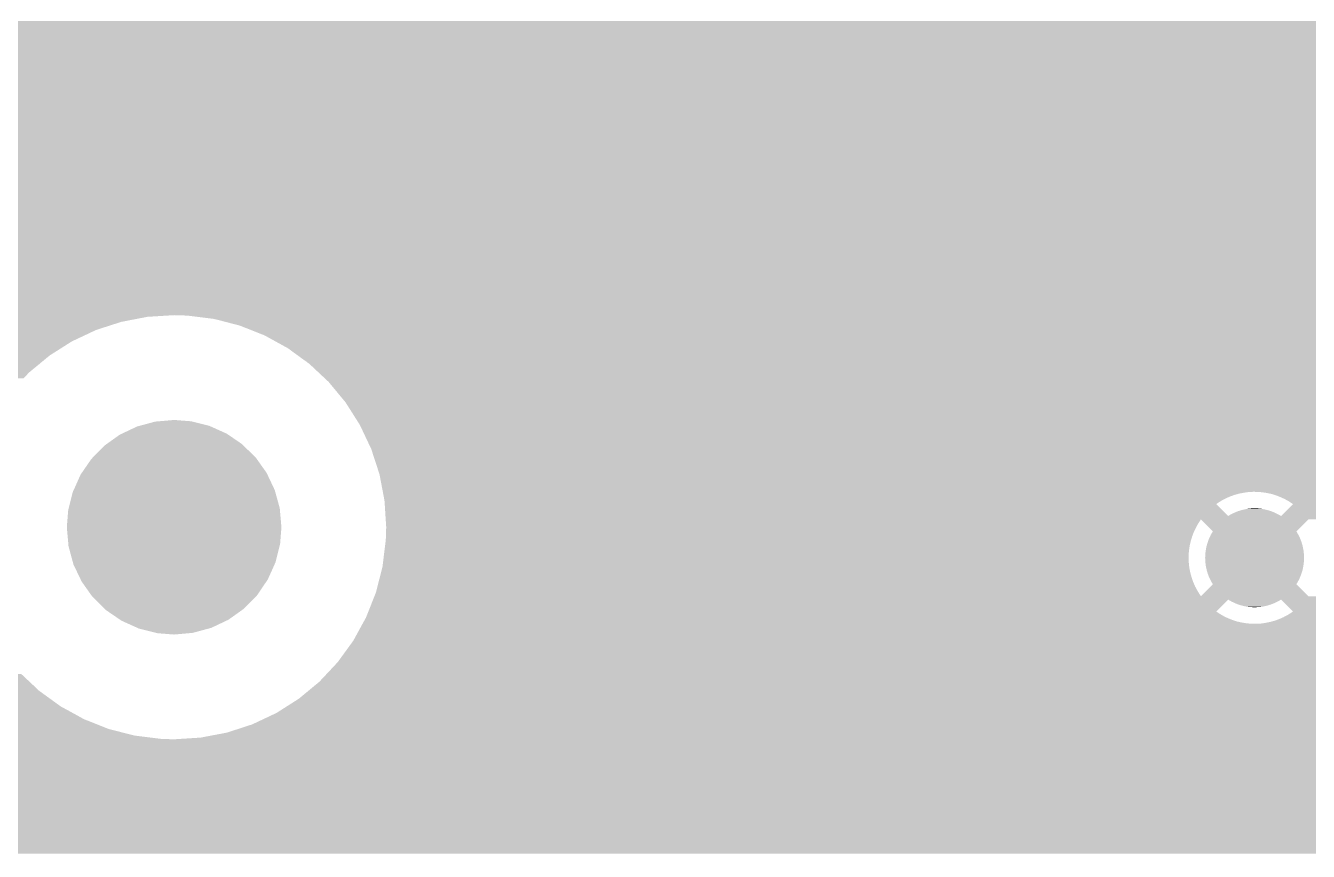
# Model space of a CAD drawing. Extents: x 295 to 953, y 10 to 290.
# Drawn here: x 730.05 to 745.59, y 110.26 to 120.27 of the extents above; entities that cross this region are included whole.
import ezdxf

# ---------------------------------------------------------------- set-up
doc = ezdxf.new("R2010")
doc.units = 0
doc.header["$LTSCALE"] = 5
doc.header["$MEASUREMENT"] = 0
doc.layers.add('FROMC1', color=7, linetype='CONTINUOUS')

msp = doc.modelspace()

# ---------------------------------------------------------------- linework, layer by layer
at = {"layer": 'FROMC1'}
for points in [[(692.203, 120.21), (692.047, 120.321), (755.738, 120.21), (755.738, 120.321)], [(692.332, 120.068), (692.203, 120.21), (755.738, 120.068), (755.738, 120.21)], [(692.429, 119.903), (692.332, 120.068), (755.738, 119.903), (755.738, 120.068)], [(692.489, 119.721), (692.429, 119.903), (755.738, 119.721), (755.738, 119.903)], [(692.509, 119.53), (692.489, 119.721), (755.738, 119.53), (755.738, 119.721)], [(692.469, 119.262), (692.506, 119.45), (755.738, 119.262), (755.738, 119.45)], [(692.506, 119.45), (692.509, 119.53), (755.738, 119.45), (755.738, 119.53)], [(692.393, 119.086), (692.469, 119.262), (755.738, 119.086), (755.738, 119.262)], [(692.282, 118.93), (692.393, 119.086), (755.738, 118.93), (755.738, 119.086)], [(691.975, 118.703), (692.141, 118.8), (755.738, 118.703), (755.738, 118.8)], [(692.141, 118.8), (692.282, 118.93), (755.738, 118.8), (755.738, 118.93)], [(691.603, 118.623), (691.793, 118.643), (755.738, 118.623), (755.738, 118.643)], [(691.793, 118.643), (691.975, 118.703), (755.738, 118.643), (755.738, 118.703)], [(609.806, 118.449), (609.972, 118.546), (755.738, 118.449), (755.738, 118.546)], [(609.972, 118.546), (610.056, 118.623), (755.738, 118.546), (755.738, 118.623)], [(609.732, 118.425), (609.806, 118.449), (755.738, 118.425), (755.738, 118.449)], [(722.122, 118.424), (722.065, 118.425), (755.738, 118.424), (755.738, 118.425)], [(722.179, 118.419), (722.122, 118.424), (755.738, 118.419), (755.738, 118.424)], [(722.235, 118.41), (722.179, 118.419), (755.738, 118.41), (755.738, 118.419)], [(722.291, 118.398), (722.235, 118.41), (755.738, 118.398), (755.738, 118.41)], [(722.345, 118.381), (722.291, 118.398), (755.738, 118.381), (755.738, 118.398)], [(722.398, 118.36), (722.345, 118.381), (755.738, 118.36), (755.738, 118.381)], [(722.45, 118.336), (722.398, 118.36), (755.738, 118.336), (755.738, 118.36)], [(722.5, 118.308), (722.45, 118.336), (755.738, 118.308), (755.738, 118.336)], [(722.403, 118.132), (722.547, 118.276), (755.738, 118.132), (755.738, 118.276)], [(722.547, 118.276), (722.5, 118.308), (755.738, 118.276), (755.738, 118.308)], [(587.869, 118.09), (587.833, 118.132), (755.738, 118.09), (755.738, 118.132)], [(722.756, 118.057), (722.734, 118.09), (755.738, 118.057), (755.738, 118.09)], [(722.785, 118.008), (722.756, 118.057), (755.738, 118.008), (755.738, 118.057)], [(722.811, 117.957), (722.785, 118.008), (755.738, 117.957), (755.738, 118.008)], [(722.832, 117.904), (722.811, 117.957), (755.738, 117.904), (755.738, 117.957)], [(722.85, 117.85), (722.832, 117.904), (755.738, 117.85), (755.738, 117.904)], [(722.864, 117.795), (722.85, 117.85), (755.738, 117.795), (755.738, 117.85)], [(722.865, 117.79), (722.864, 117.795), (755.738, 117.79), (755.738, 117.795)], [(722.866, 117.787), (722.865, 117.79), (753.123, 117.787), (753.18, 117.79)], [(722.867, 117.779), (722.866, 117.787), (753.067, 117.779), (753.123, 117.787)], [(722.869, 117.768), (722.867, 117.779), (753.011, 117.768), (753.067, 117.779)], [(722.872, 117.753), (722.869, 117.768), (752.956, 117.753), (753.011, 117.768)], [(722.875, 117.739), (722.872, 117.753), (752.916, 117.739), (752.956, 117.753)], [(722.875, 117.734), (722.875, 117.739), (752.902, 117.734), (752.916, 117.739)], [(722.878, 117.711), (722.875, 117.734), (752.85, 117.711), (752.902, 117.734)], [(722.88, 117.684), (722.878, 117.711), (752.799, 117.684), (752.85, 117.711)], [(722.877, 117.529), (722.882, 117.586), (752.846, 117.529), (752.789, 117.586)], [(722.881, 117.682), (722.88, 117.684), (752.796, 117.682), (752.799, 117.684)], [(722.882, 117.654), (722.881, 117.682), (752.751, 117.654), (752.796, 117.682)], [(722.882, 117.641), (722.882, 117.654), (752.733, 117.641), (752.751, 117.654)], [(722.883, 117.625), (722.882, 117.641), (752.749, 117.625), (752.733, 117.641)], [(722.882, 117.586), (722.883, 117.625), (752.789, 117.586), (752.749, 117.625)], [(722.838, 117.362), (722.852, 117.407), (752.49, 117.362), (752.515, 117.407)], [(722.852, 117.407), (722.855, 117.417), (752.515, 117.407), (752.521, 117.417)], [(722.855, 117.417), (722.864, 117.455), (752.521, 117.417), (752.546, 117.455)], [(722.864, 117.455), (722.868, 117.472), (755.738, 117.455), (755.738, 117.472)], [(722.868, 117.472), (722.872, 117.497), (755.738, 117.472), (755.738, 117.497)], [(722.872, 117.497), (722.877, 117.529), (752.877, 117.497), (752.846, 117.529)], [(722.872, 117.497), (722.872, 117.497), (752.878, 117.497), (752.877, 117.497)], [(722.765, 117.208), (722.791, 117.253), (752.428, 117.208), (752.442, 117.253)], [(722.791, 117.253), (722.793, 117.258), (752.442, 117.253), (752.444, 117.258)], [(722.793, 117.258), (722.816, 117.306), (752.444, 117.258), (752.462, 117.306)], [(722.816, 117.306), (722.818, 117.309), (752.462, 117.306), (752.464, 117.309)], [(722.818, 117.309), (722.836, 117.357), (752.464, 117.309), (752.487, 117.357)], [(722.836, 117.357), (722.838, 117.362), (752.487, 117.357), (752.49, 117.362)], [(681.063, 117.143), (681.061, 117.16), (752.412, 117.143), (752.416, 117.16)], [(681.066, 117.118), (681.063, 117.143), (752.408, 117.118), (752.412, 117.143)], [(722.434, 117.086), (722.403, 117.118), (752.403, 117.086), (752.408, 117.118)], [(722.491, 117.029), (722.434, 117.086), (752.398, 117.029), (752.403, 117.086)], [(722.734, 117.16), (722.759, 117.198), (752.416, 117.16), (752.425, 117.198)], [(722.759, 117.198), (722.765, 117.208), (752.425, 117.198), (752.428, 117.208)], [(722.43, 116.904), (722.451, 116.916), (752.402, 116.904), (752.401, 116.916)], [(722.451, 116.916), (722.481, 116.931), (752.401, 116.916), (752.4, 116.931)], [(722.481, 116.931), (722.529, 116.961), (752.4, 116.931), (752.398, 116.961)], [(722.547, 116.974), (722.491, 117.029), (752.398, 116.974), (752.398, 117.029)], [(722.529, 116.961), (722.546, 116.972), (752.398, 116.961), (752.398, 116.972)], [(722.546, 116.972), (722.547, 116.974), (752.398, 116.972), (752.398, 116.974)], [(681.046, 116.756), (681.055, 116.803), (752.433, 116.756), (752.42, 116.803)], [(681.055, 116.803), (681.059, 116.825), (752.42, 116.803), (752.415, 116.825)], [(722.1, 116.825), (722.157, 116.828), (752.415, 116.825), (752.414, 116.828)], [(722.157, 116.828), (722.214, 116.836), (752.414, 116.828), (752.413, 116.836)], [(722.214, 116.836), (722.269, 116.847), (752.413, 116.836), (752.411, 116.847)], [(722.269, 116.847), (722.313, 116.859), (752.411, 116.847), (752.408, 116.859)], [(722.313, 116.859), (722.324, 116.862), (752.408, 116.859), (752.408, 116.862)], [(722.324, 116.862), (722.378, 116.881), (752.408, 116.862), (752.405, 116.881)], [(722.378, 116.881), (722.43, 116.904), (752.405, 116.881), (752.402, 116.904)], [(680.976, 116.576), (681.019, 116.675), (730.899, 116.576), (731.207, 116.675)], [(681.019, 116.675), (681.039, 116.722), (731.207, 116.675), (731.451, 116.722)], [(681.039, 116.722), (681.042, 116.736), (731.451, 116.722), (731.524, 116.736)], [(681.042, 116.736), (681.046, 116.756), (731.524, 116.736), (731.846, 116.756)], [(732.005, 116.751), (731.846, 116.756), (752.434, 116.751), (752.433, 116.756)], [(732.03, 116.748), (732.005, 116.751), (752.435, 116.748), (752.434, 116.751)], [(732.325, 116.711), (732.03, 116.748), (752.448, 116.711), (752.435, 116.748)], [(732.391, 116.695), (732.325, 116.711), (752.454, 116.695), (752.448, 116.711)], [(732.595, 116.642), (732.391, 116.695), (752.477, 116.642), (752.454, 116.695)], [(732.638, 116.631), (732.595, 116.642), (752.483, 116.631), (752.477, 116.642)], [(732.738, 116.592), (732.638, 116.631), (752.504, 116.592), (752.483, 116.631)], [(680.886, 116.438), (680.963, 116.546), (730.607, 116.438), (730.836, 116.546)], [(680.963, 116.546), (680.976, 116.576), (730.836, 116.546), (730.899, 116.576)], [(732.861, 116.543), (732.738, 116.592), (752.534, 116.543), (752.504, 116.592)], [(732.906, 116.525), (732.861, 116.543), (752.546, 116.525), (752.534, 116.543)], [(732.939, 116.513), (732.906, 116.525), (755.738, 116.513), (755.738, 116.525)], [(732.993, 116.483), (732.939, 116.513), (755.738, 116.483), (755.738, 116.513)], [(733.222, 116.357), (732.993, 116.483), (752.752, 116.357), (752.877, 116.483)], [(732.993, 116.483), (732.993, 116.483), (752.877, 116.483), (752.878, 116.483)], [(680.716, 116.265), (680.852, 116.39), (730.334, 116.265), (730.531, 116.39)], [(680.852, 116.39), (680.886, 116.438), (730.531, 116.39), (730.607, 116.438)], [(733.248, 116.339), (733.222, 116.357), (752.733, 116.339), (752.752, 116.357)], [(733.291, 116.307), (733.248, 116.339), (752.781, 116.307), (752.733, 116.339)], [(733.329, 116.279), (733.291, 116.307), (752.83, 116.279), (752.781, 116.307)], [(680.595, 116.192), (680.711, 116.26), (730.247, 116.192), (730.329, 116.26)], [(680.711, 116.26), (680.716, 116.265), (730.329, 116.26), (730.334, 116.265)], [(711.329, 116.192), (711.288, 116.192), (730.246, 116.192), (730.247, 116.192)], [(711.539, 116.163), (711.329, 116.192), (730.212, 116.163), (730.246, 116.192)], [(711.74, 116.096), (711.539, 116.163), (730.13, 116.096), (730.212, 116.163)], [(733.363, 116.255), (733.329, 116.279), (752.882, 116.255), (752.83, 116.279)], [(733.391, 116.234), (733.363, 116.255), (752.935, 116.234), (752.882, 116.255)], [(733.415, 116.217), (733.391, 116.234), (752.989, 116.217), (752.935, 116.234)], [(733.432, 116.205), (733.415, 116.217), (753.045, 116.205), (752.989, 116.217)], [(733.445, 116.196), (733.432, 116.205), (753.101, 116.196), (753.045, 116.205)], [(733.451, 116.191), (733.445, 116.196), (753.158, 116.191), (753.101, 116.196)], [(733.452, 116.19), (733.451, 116.191), (753.215, 116.19), (753.158, 116.191)], [(733.483, 116.168), (733.452, 116.19), (755.738, 116.168), (755.738, 116.19)], [(733.719, 115.947), (733.483, 116.168), (755.738, 115.947), (755.738, 116.168)], [(711.805, 116.059), (711.74, 116.096), (730.086, 116.059), (730.13, 116.096)], [(711.924, 115.991), (711.805, 116.059), (730.022, 115.991), (730.086, 116.059)], [(733.925, 115.698), (733.719, 115.947), (755.738, 115.698), (755.738, 115.947)], [(734.098, 115.425), (733.925, 115.698), (755.738, 115.425), (755.738, 115.698)], [(731.217, 115.321), (731.396, 115.406), (732.481, 115.321), (732.292, 115.406)], [(731.396, 115.406), (731.429, 115.415), (732.292, 115.406), (732.271, 115.415)], [(731.429, 115.415), (731.618, 115.466), (732.271, 115.415), (732.066, 115.466)], [(731.618, 115.466), (731.668, 115.47), (732.066, 115.466), (732.049, 115.47)], [(731.668, 115.47), (731.846, 115.486), (732.049, 115.47), (731.846, 115.486)], [(734.236, 115.133), (734.098, 115.425), (755.738, 115.133), (755.738, 115.425)], [(731.026, 115.192), (731.188, 115.308), (732.671, 115.192), (732.501, 115.308)], [(731.188, 115.308), (731.217, 115.321), (732.501, 115.308), (732.481, 115.321)], [(730.861, 115.031), (731.001, 115.174), (732.835, 115.031), (732.688, 115.174)], [(731.001, 115.174), (731.026, 115.192), (732.688, 115.174), (732.671, 115.192)], [(734.336, 114.826), (734.236, 115.133), (755.738, 114.826), (755.738, 115.133)], [(730.727, 114.844), (730.841, 115.01), (732.968, 114.844), (732.85, 115.01)], [(730.841, 115.01), (730.861, 115.031), (732.85, 115.01), (732.835, 115.031)], [(730.629, 114.636), (730.711, 114.82), (733.066, 114.636), (732.979, 114.82)], [(730.711, 114.82), (730.727, 114.844), (732.979, 114.82), (732.968, 114.844)], [(734.376, 114.615), (734.336, 114.826), (755.738, 114.615), (755.738, 114.826)], [(730.568, 114.415), (730.617, 114.611), (733.127, 114.415), (733.073, 114.611)], [(730.617, 114.611), (730.629, 114.636), (733.073, 114.611), (733.066, 114.636)], [(734.377, 114.612), (734.376, 114.615), (744.868, 114.612), (744.925, 114.615)], [(734.378, 114.604), (734.377, 114.612), (744.812, 114.604), (744.868, 114.612)], [(734.38, 114.593), (734.378, 114.604), (744.756, 114.593), (744.812, 114.604)], [(734.383, 114.578), (734.38, 114.593), (744.701, 114.578), (744.756, 114.593)], [(744.982, 114.614), (744.925, 114.615), (755.738, 114.614), (755.738, 114.615)], [(745.039, 114.609), (744.982, 114.614), (755.738, 114.609), (755.738, 114.614)], [(745.095, 114.6), (745.039, 114.609), (755.738, 114.6), (755.738, 114.609)], [(745.151, 114.588), (745.095, 114.6), (755.738, 114.588), (755.738, 114.6)], [(745.205, 114.571), (745.151, 114.588), (755.738, 114.571), (755.738, 114.588)], [(734.387, 114.559), (734.383, 114.578), (744.647, 114.559), (744.701, 114.578)], [(734.391, 114.536), (734.387, 114.559), (744.595, 114.536), (744.647, 114.559)], [(734.396, 114.509), (734.391, 114.536), (744.544, 114.509), (744.595, 114.536)], [(734.396, 114.508), (734.396, 114.509), (744.543, 114.508), (744.544, 114.509)], [(734.398, 114.479), (734.396, 114.508), (744.496, 114.479), (744.543, 114.508)], [(734.399, 114.466), (734.398, 114.479), (744.478, 114.466), (744.496, 114.479)], [(734.408, 114.322), (734.399, 114.466), (744.622, 114.322), (744.478, 114.466)], [(745.258, 114.55), (745.205, 114.571), (755.738, 114.55), (755.738, 114.571)], [(745.31, 114.526), (745.258, 114.55), (755.738, 114.526), (755.738, 114.55)], [(745.263, 114.322), (745.407, 114.466), (755.738, 114.322), (755.738, 114.466)], [(745.36, 114.498), (745.31, 114.526), (755.738, 114.498), (755.738, 114.526)], [(745.407, 114.466), (745.36, 114.498), (755.738, 114.466), (755.738, 114.498)], [(730.546, 114.186), (730.562, 114.388), (733.147, 114.186), (733.129, 114.388)], [(730.562, 114.388), (730.568, 114.415), (733.129, 114.388), (733.127, 114.415)], [(734.411, 114.28), (734.408, 114.322), (755.738, 114.28), (755.738, 114.322)], [(734.408, 114.322), (734.408, 114.322), (744.623, 114.322), (744.622, 114.322)], [(734.414, 114.232), (734.411, 114.28), (744.26, 114.232), (744.291, 114.28)], [(744.436, 114.135), (744.291, 114.28), (745.449, 114.135), (745.594, 114.28)], [(744.623, 114.322), (744.651, 114.339), (745.263, 114.322), (745.233, 114.339)], [(744.651, 114.339), (744.666, 114.346), (745.233, 114.339), (745.22, 114.346)], [(744.666, 114.346), (744.695, 114.361), (745.22, 114.346), (745.189, 114.361)], [(744.695, 114.361), (744.711, 114.367), (745.189, 114.361), (745.175, 114.367)], [(744.711, 114.367), (744.741, 114.38), (745.175, 114.367), (745.143, 114.38)], [(744.741, 114.38), (744.758, 114.385), (745.143, 114.38), (745.129, 114.385)], [(744.758, 114.385), (744.788, 114.394), (745.129, 114.385), (745.095, 114.394)], [(744.788, 114.394), (744.806, 114.398), (745.095, 114.394), (745.081, 114.398)], [(744.806, 114.398), (744.836, 114.405), (745.081, 114.398), (745.046, 114.405)], [(744.836, 114.405), (744.855, 114.408), (745.046, 114.405), (745.033, 114.408)], [(744.855, 114.408), (744.885, 114.412), (745.033, 114.408), (744.996, 114.412)], [(744.885, 114.412), (744.909, 114.413), (744.996, 114.412), (744.984, 114.413)], [(744.909, 114.413), (744.935, 114.414), (744.984, 114.413), (744.935, 114.414)], [(730.564, 113.984), (730.546, 114.186), (733.131, 113.984), (733.147, 114.186)], [(734.413, 114.078), (734.415, 114.131), (744.187, 114.078), (744.207, 114.131)], [(734.417, 114.186), (734.414, 114.232), (744.234, 114.186), (744.26, 114.232)], [(734.415, 114.131), (734.417, 114.182), (744.207, 114.131), (744.232, 114.182)], [(734.417, 114.182), (734.417, 114.186), (744.232, 114.182), (744.234, 114.186)], [(744.415, 114.099), (744.436, 114.135), (745.47, 114.099), (745.449, 114.135)], [(730.566, 113.957), (730.564, 113.984), (733.124, 113.957), (733.131, 113.984)], [(734.397, 113.911), (734.404, 113.968), (744.148, 113.911), (744.157, 113.968)], [(734.404, 113.968), (734.411, 114.023), (744.157, 113.968), (744.17, 114.023)], [(734.411, 114.023), (734.412, 114.027), (744.17, 114.023), (744.171, 114.027)], [(734.412, 114.027), (734.413, 114.078), (744.171, 114.027), (744.187, 114.078)], [(744.359, 113.954), (744.362, 113.962), (745.525, 113.954), (745.524, 113.962)], [(744.362, 113.962), (744.373, 114.001), (745.524, 113.962), (745.512, 114.001)], [(744.373, 114.001), (744.376, 114.009), (745.512, 114.001), (745.51, 114.009)], [(744.376, 114.009), (744.39, 114.048), (745.51, 114.009), (745.495, 114.048)], [(744.39, 114.048), (744.394, 114.055), (745.495, 114.048), (745.492, 114.055)], [(744.394, 114.055), (744.411, 114.092), (745.492, 114.055), (745.474, 114.092)], [(744.411, 114.092), (744.415, 114.099), (745.474, 114.092), (745.47, 114.099)], [(730.619, 113.761), (730.566, 113.957), (733.075, 113.761), (733.124, 113.957)], [(734.383, 113.797), (734.39, 113.854), (744.143, 113.797), (744.143, 113.854)], [(734.39, 113.854), (734.397, 113.911), (744.143, 113.854), (744.148, 113.911)], [(744.343, 113.815), (744.345, 113.856), (745.542, 113.815), (745.54, 113.856)], [(744.345, 113.774), (744.343, 113.815), (745.541, 113.774), (745.542, 113.815)], [(744.345, 113.864), (744.35, 113.905), (745.54, 113.864), (745.535, 113.905)], [(744.345, 113.856), (744.345, 113.864), (745.54, 113.856), (745.54, 113.864)], [(744.35, 113.905), (744.352, 113.913), (745.535, 113.905), (745.534, 113.913)], [(744.352, 113.913), (744.359, 113.954), (745.534, 113.913), (745.525, 113.954)], [(730.626, 113.735), (730.619, 113.761), (733.064, 113.735), (733.075, 113.761)], [(730.714, 113.551), (730.626, 113.735), (732.981, 113.551), (733.064, 113.735)], [(734.352, 113.628), (734.366, 113.684), (744.165, 113.628), (744.153, 113.684)], [(734.366, 113.684), (734.372, 113.707), (744.153, 113.684), (744.15, 113.707)], [(734.372, 113.707), (734.376, 113.741), (744.15, 113.707), (744.146, 113.741)], [(734.376, 113.741), (734.383, 113.797), (744.146, 113.741), (744.143, 113.797)], [(744.345, 113.766), (744.345, 113.774), (745.54, 113.766), (745.541, 113.774)], [(744.35, 113.725), (744.345, 113.766), (745.535, 113.725), (745.54, 113.766)], [(744.351, 113.717), (744.35, 113.725), (745.534, 113.717), (745.535, 113.725)], [(744.36, 113.676), (744.351, 113.717), (745.526, 113.676), (745.534, 113.717)], [(744.361, 113.668), (744.36, 113.676), (745.524, 113.668), (745.526, 113.676)], [(744.373, 113.629), (744.361, 113.668), (745.512, 113.629), (745.524, 113.668)], [(730.725, 113.528), (730.714, 113.551), (732.965, 113.528), (732.981, 113.551)], [(730.843, 113.361), (730.725, 113.528), (732.852, 113.361), (732.965, 113.528)], [(734.311, 113.467), (734.324, 113.52), (744.222, 113.467), (744.199, 113.52)], [(734.324, 113.52), (734.338, 113.573), (744.199, 113.52), (744.18, 113.573)], [(734.338, 113.573), (734.352, 113.628), (744.18, 113.573), (744.165, 113.628)], [(744.291, 113.35), (744.436, 113.495), (745.594, 113.35), (745.449, 113.495)], [(744.375, 113.621), (744.373, 113.629), (745.509, 113.621), (745.512, 113.629)], [(744.39, 113.582), (744.375, 113.621), (745.495, 113.582), (745.509, 113.621)], [(744.393, 113.575), (744.39, 113.582), (745.492, 113.575), (745.495, 113.582)], [(744.411, 113.538), (744.393, 113.575), (745.474, 113.538), (745.492, 113.575)], [(744.415, 113.531), (744.411, 113.538), (745.47, 113.531), (745.474, 113.538)], [(744.436, 113.495), (744.415, 113.531), (745.449, 113.495), (745.47, 113.531)], [(730.858, 113.341), (730.843, 113.361), (732.832, 113.341), (732.852, 113.361)], [(731.004, 113.197), (730.858, 113.341), (732.691, 113.197), (732.832, 113.341)], [(734.258, 113.308), (734.275, 113.35), (755.738, 113.308), (755.738, 113.35)], [(734.275, 113.35), (734.282, 113.368), (744.291, 113.35), (744.279, 113.368)], [(734.282, 113.368), (734.292, 113.394), (744.279, 113.368), (744.263, 113.394)], [(734.292, 113.394), (734.298, 113.417), (744.263, 113.394), (744.249, 113.417)], [(734.298, 113.417), (734.311, 113.467), (744.249, 113.417), (744.222, 113.467)], [(731.022, 113.18), (731.004, 113.197), (732.667, 113.18), (732.691, 113.197)], [(734.201, 113.164), (734.258, 113.308), (744.478, 113.164), (744.622, 113.308)], [(734.258, 113.308), (734.258, 113.308), (744.622, 113.308), (744.623, 113.308)], [(744.652, 113.291), (744.623, 113.308), (745.234, 113.291), (745.263, 113.308)], [(744.665, 113.284), (744.652, 113.291), (745.219, 113.284), (745.234, 113.291)], [(744.696, 113.269), (744.665, 113.284), (745.19, 113.269), (745.219, 113.284)], [(744.71, 113.263), (744.696, 113.269), (745.174, 113.263), (745.19, 113.269)], [(744.742, 113.25), (744.71, 113.263), (745.144, 113.25), (745.174, 113.263)], [(744.756, 113.245), (744.742, 113.25), (745.127, 113.245), (745.144, 113.25)], [(744.79, 113.236), (744.756, 113.245), (745.097, 113.236), (745.127, 113.245)], [(744.804, 113.232), (744.79, 113.236), (745.079, 113.232), (745.097, 113.236)], [(744.839, 113.225), (744.804, 113.232), (745.049, 113.225), (745.079, 113.232)], [(744.852, 113.222), (744.839, 113.225), (745.03, 113.222), (745.049, 113.225)], [(744.889, 113.218), (744.852, 113.222), (745, 113.218), (745.03, 113.222)], [(744.901, 113.217), (744.889, 113.218), (744.976, 113.217), (745, 113.218)], [(744.95, 113.216), (744.901, 113.217), (744.95, 113.216), (744.976, 113.217)], [(745.407, 113.164), (745.263, 113.308), (755.738, 113.164), (755.738, 113.308)], [(731.192, 113.064), (731.022, 113.18), (732.504, 113.064), (732.667, 113.18)], [(731.212, 113.051), (731.192, 113.064), (732.476, 113.051), (732.504, 113.064)], [(731.401, 112.966), (731.212, 113.051), (732.297, 112.966), (732.476, 113.051)], [(734.133, 113.021), (734.138, 113.03), (744.846, 113.021), (744.79, 113.03)], [(734.138, 113.03), (734.145, 113.042), (744.79, 113.03), (744.734, 113.042)], [(734.145, 113.042), (734.154, 113.059), (744.734, 113.042), (744.68, 113.059)], [(734.154, 113.059), (734.166, 113.08), (744.68, 113.059), (744.627, 113.08)], [(734.166, 113.08), (734.173, 113.093), (744.627, 113.08), (744.598, 113.093)], [(734.173, 113.093), (734.177, 113.104), (744.598, 113.093), (744.575, 113.104)], [(734.177, 113.104), (734.188, 113.132), (744.575, 113.104), (744.526, 113.132)], [(734.188, 113.132), (734.201, 113.164), (744.526, 113.132), (744.478, 113.164)], [(745.074, 113.026), (745.129, 113.037), (755.738, 113.026), (755.738, 113.037)], [(745.129, 113.037), (745.184, 113.052), (755.738, 113.037), (755.738, 113.052)], [(745.184, 113.052), (745.238, 113.071), (755.738, 113.052), (755.738, 113.071)], [(745.238, 113.071), (745.29, 113.094), (755.738, 113.071), (755.738, 113.094)], [(745.29, 113.094), (745.341, 113.121), (755.738, 113.094), (755.738, 113.121)], [(745.341, 113.121), (745.389, 113.151), (755.738, 113.121), (755.738, 113.151)], [(745.389, 113.151), (745.407, 113.164), (755.738, 113.151), (755.738, 113.164)], [(731.421, 112.957), (731.401, 112.966), (732.263, 112.957), (732.297, 112.966)], [(731.626, 112.906), (731.421, 112.957), (732.075, 112.906), (732.263, 112.957)], [(731.644, 112.901), (731.626, 112.906), (732.025, 112.901), (732.075, 112.906)], [(731.846, 112.885), (731.644, 112.901), (731.846, 112.885), (732.025, 112.901)], [(734.018, 112.81), (734.13, 113.015), (755.738, 112.81), (755.738, 113.015)], [(734.13, 113.015), (734.131, 113.016), (744.96, 113.015), (744.903, 113.016)], [(734.131, 113.016), (734.133, 113.021), (744.903, 113.016), (744.846, 113.021)], [(744.96, 113.015), (745.017, 113.018), (755.738, 113.015), (755.738, 113.018)], [(745.017, 113.018), (745.074, 113.026), (755.738, 113.018), (755.738, 113.026)], [(733.828, 112.549), (734.018, 112.81), (755.738, 112.549), (755.738, 112.81)], [(651.814, 112.334), (651.847, 112.408), (730.071, 112.334), (729.992, 112.408)], [(733.607, 112.313), (733.828, 112.549), (755.738, 112.313), (755.738, 112.549)], [(651.743, 112.204), (651.776, 112.261), (730.209, 112.204), (730.149, 112.261)], [(651.776, 112.261), (651.814, 112.334), (730.149, 112.261), (730.071, 112.334)], [(733.358, 112.107), (733.607, 112.313), (755.738, 112.107), (755.738, 112.313)], [(651.73, 112.182), (651.735, 112.19), (730.24, 112.182), (730.229, 112.19)], [(651.735, 112.19), (651.743, 112.204), (730.229, 112.19), (730.209, 112.204)], [(677.712, 112.178), (677.633, 112.182), (730.245, 112.178), (730.24, 112.182)], [(677.901, 112.141), (677.712, 112.178), (730.296, 112.141), (730.245, 112.178)], [(678.077, 112.066), (677.901, 112.141), (730.4, 112.066), (730.296, 112.141)], [(733.086, 111.934), (733.358, 112.107), (755.738, 111.934), (755.738, 112.107)], [(678.149, 112.014), (678.077, 112.066), (730.471, 112.014), (730.4, 112.066)], [(678.233, 111.955), (678.149, 112.014), (730.58, 111.955), (730.471, 112.014)], [(678.32, 111.859), (678.233, 111.955), (730.754, 111.859), (730.58, 111.955)], [(678.362, 111.813), (678.32, 111.859), (730.87, 111.813), (730.754, 111.859)], [(678.405, 111.74), (678.362, 111.813), (731.054, 111.74), (730.87, 111.813)], [(732.486, 111.696), (732.793, 111.796), (755.738, 111.696), (755.738, 111.796)], [(732.793, 111.796), (733.086, 111.934), (755.738, 111.796), (755.738, 111.934)], [(678.452, 111.66), (678.405, 111.74), (731.367, 111.66), (731.054, 111.74)], [(678.459, 111.648), (678.452, 111.66), (731.468, 111.648), (731.367, 111.66)], [(678.468, 111.62), (678.459, 111.648), (731.688, 111.62), (731.468, 111.648)], [(731.846, 111.615), (732.169, 111.636), (755.738, 111.615), (755.738, 111.636)], [(732.169, 111.636), (732.486, 111.696), (755.738, 111.636), (755.738, 111.696)], [(678.47, 111.615), (678.468, 111.62), (731.846, 111.615), (731.688, 111.62)], [(678.519, 111.466), (678.47, 111.615), (755.738, 111.466), (755.738, 111.615)], [(678.539, 111.275), (678.519, 111.466), (755.738, 111.275), (755.738, 111.466)], [(678.499, 111.007), (678.536, 111.195), (755.738, 111.007), (755.738, 111.195)], [(678.536, 111.195), (678.539, 111.275), (755.738, 111.195), (755.738, 111.275)], [(678.423, 110.831), (678.499, 111.007), (755.738, 110.831), (755.738, 111.007)], [(678.405, 110.805), (678.423, 110.831), (755.738, 110.805), (755.738, 110.831)], [(696.722, 110.804), (696.665, 110.805), (755.738, 110.804), (755.738, 110.805)], [(696.779, 110.799), (696.722, 110.804), (755.738, 110.799), (755.738, 110.804)], [(696.835, 110.79), (696.779, 110.799), (755.738, 110.79), (755.738, 110.799)], [(696.891, 110.778), (696.835, 110.79), (755.738, 110.778), (755.738, 110.79)], [(696.945, 110.761), (696.891, 110.778), (755.738, 110.761), (755.738, 110.778)], [(696.998, 110.74), (696.945, 110.761), (755.738, 110.74), (755.738, 110.761)], [(697.05, 110.716), (696.998, 110.74), (755.738, 110.716), (755.738, 110.74)], [(697.1, 110.688), (697.05, 110.716), (755.738, 110.688), (755.738, 110.716)], [(697.003, 110.512), (697.147, 110.656), (755.738, 110.512), (755.738, 110.656)], [(697.147, 110.656), (697.1, 110.688), (755.738, 110.656), (755.738, 110.688)], [(678.041, 110.47), (678.114, 110.512), (755.738, 110.47), (755.738, 110.512)], [(697.356, 110.437), (697.334, 110.47), (755.738, 110.437), (755.738, 110.47)], [(697.385, 110.388), (697.356, 110.437), (755.738, 110.388), (755.738, 110.437)], [(697.411, 110.337), (697.385, 110.388), (755.738, 110.337), (755.738, 110.388)], [(697.432, 110.284), (697.411, 110.337), (755.738, 110.284), (755.738, 110.337)], [(697.45, 110.23), (697.432, 110.284), (755.738, 110.23), (755.738, 110.284)]]:
    msp.add_solid(points, dxfattribs=at)

doc.saveas('drawing.dxf')
